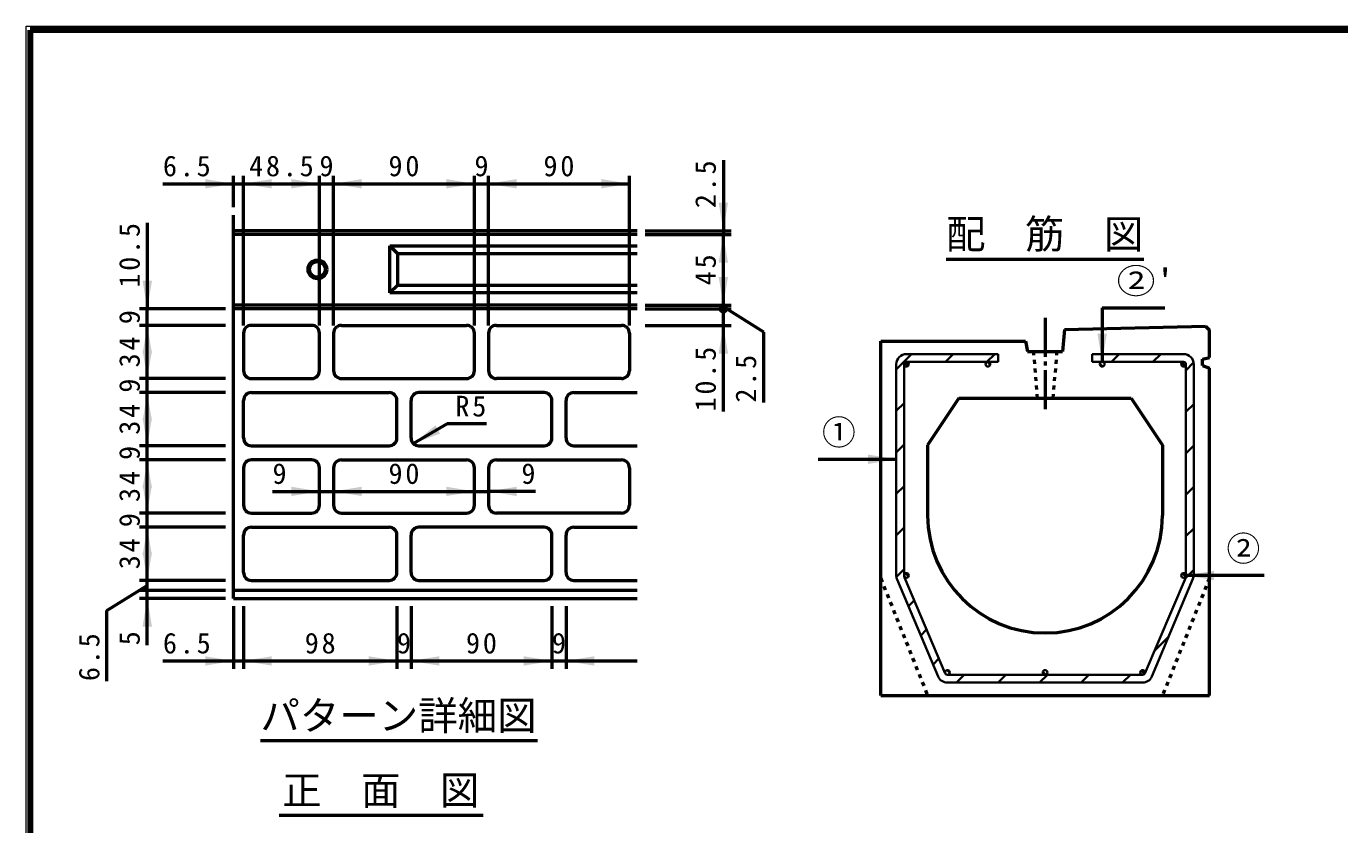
# Model space of a CAD drawing. Units: millimetres, scale not verified, with parts at other scales. Extents: x 100 to 4105, y 100 to 2870.
# Drawn here: x 100 to 1778, y 1849 to 2870 of the extents above; entities that cross this region are included whole.
import ezdxf
from ezdxf.enums import TextEntityAlignment as Align

# ---------------------------------------------------------------- set-up
doc = ezdxf.new("R2010")
doc.units = ezdxf.units.MM
doc.header["$LTSCALE"] = 5
doc.linetypes.add('USER1', pattern=[13.4, 10, -1.2, 1, -1.2])
doc.linetypes.add('USER2', pattern=[2.2, 1, -1.2])
doc.layers.add('V-nasSTD', color=7, linetype='Continuous', lineweight=50)
doc.styles.add('ＭＳ ゴシック', font='')
doc.styles.get('ＭＳ ゴシック').set_extended_font_data('MS Gothic')

msp = doc.modelspace()

# ---------------------------------------------------------------- hatches: boundary and pattern name
at = {"layer": 'V-nasSTD'}
for points in [[(328.59, 2662.66), (364.59, 2668.66), (328.59, 2674.66)], [(413.59, 2674.66), (377.59, 2668.66), (413.59, 2662.66)], [(438.59, 2662.66), (474.59, 2668.66), (438.59, 2674.66)], [(528.59, 2674.66), (492.59, 2668.66), (528.59, 2662.66)], [(636.59, 2662.66), (672.59, 2668.66), (636.59, 2674.66)], [(726.59, 2674.66), (690.59, 2668.66), (726.59, 2662.66)], [(834.59, 2662.66), (870.59, 2668.66), (834.59, 2674.66)], [(984.59, 2644.66), (990.59, 2608.66), (996.59, 2644.66)], [(996.59, 2567.66), (990.59, 2603.66), (984.59, 2567.66)], [(248.59, 2544.66), (254.59, 2508.66), (260.59, 2544.66)], [(984.59, 2549.66), (990.59, 2513.66), (996.59, 2549.66)], [(260.59, 2451.66), (254.59, 2487.66), (248.59, 2451.66)], [(996.59, 2451.66), (990.59, 2487.66), (984.59, 2451.66)], [(1480.594, 2476.94), (1474.594, 2440.94), (1468.594, 2476.94)], [(248.59, 2455.66), (254.59, 2419.66), (260.59, 2455.66)], [(260.59, 2365.66), (254.59, 2401.66), (248.59, 2365.66)], [(248.59, 2369.66), (254.59, 2333.66), (260.59, 2369.66)], [(622.696, 2359.785), (594.519, 2336.589), (628.696, 2349.392)], [(1175.594, 2310.525), (1211.594, 2316.525), (1175.594, 2322.525)], [(260.59, 2279.66), (254.59, 2315.66), (248.59, 2279.66)], [(248.59, 2283.66), (254.59, 2247.66), (260.59, 2283.66)], [(438.59, 2269.402), (474.59, 2275.402), (438.59, 2281.402)], [(528.59, 2281.402), (492.59, 2275.402), (528.59, 2269.402)], [(636.59, 2269.402), (672.59, 2275.402), (636.59, 2281.402)], [(726.59, 2281.402), (690.59, 2275.402), (726.59, 2269.402)], [(260.59, 2193.66), (254.59, 2229.66), (248.59, 2193.66)], [(248.59, 2197.66), (254.59, 2161.66), (260.59, 2197.66)], [(1617.594, 2161.94), (1581.594, 2167.94), (1617.594, 2173.94)], [(260.59, 2102.66), (254.59, 2138.66), (248.59, 2102.66)], [(328.59, 2052.66), (364.59, 2058.66), (328.59, 2064.66)], [(413.59, 2064.66), (377.59, 2058.66), (413.59, 2052.66)], [(537.59, 2052.66), (573.59, 2058.66), (537.59, 2064.66)], [(627.59, 2064.66), (591.59, 2058.66), (627.59, 2052.66)], [(735.59, 2052.66), (771.59, 2058.66), (735.59, 2064.66)], [(825.59, 2064.66), (789.59, 2058.66), (825.59, 2052.66)]]:
    msp.add_hatch(color=256, dxfattribs=at).paths.add_polyline_path(points)

# ---------------------------------------------------------------- linework, layer by layer
at = {"layer": 'V-nasSTD', "lineweight": 100}
for p, q in [((105, 2865), (105, 105)), ((4100, 2865), (105, 2865))]:
    msp.add_line(p, q, dxfattribs=at)
at = {"layer": 'V-nasSTD'}
for p, q in [((990.59, 2698.66), (990.59, 2608.66)), ((274.59, 2668.66), (364.59, 2668.66)), ((364.59, 2638.66), (364.59, 2678.66)), ((364.59, 2668.66), (377.59, 2668.66)), ((377.59, 2487.66), (377.59, 2678.66)), ((377.59, 2668.66), (474.59, 2668.66)), ((474.59, 2487.66), (474.59, 2678.66)), ((474.59, 2668.66), (492.59, 2668.66)), ((492.59, 2487.66), (492.59, 2678.66)), ((492.59, 2668.66), (672.59, 2668.66)), ((672.59, 2487.66), (672.59, 2678.66)), ((672.59, 2668.66), (690.59, 2668.66)), ((690.59, 2487.66), (690.59, 2678.66)), ((690.59, 2668.66), (870.59, 2668.66)), ((870.59, 2487.66), (870.59, 2678.66)), ((254.59, 2618.66), (254.59, 2508.66)), ((364.59, 2138.66), (364.59, 2628.66)), ((880.59, 2608.66), (364.59, 2608.66)), ((880.59, 2603.66), (364.59, 2603.66)), ((890.59, 2608.66), (1000.59, 2608.66)), ((890.59, 2603.66), (1000.59, 2603.66)), ((990.59, 2608.66), (990.59, 2603.66)), ((990.59, 2513.66), (990.59, 2603.66)), ((564.59, 2529.16), (564.59, 2589.16)), ((574.59, 2579.16), (564.59, 2589.16)), ((564.59, 2589.16), (880.59, 2589.16)), ((574.59, 2539.16), (574.59, 2579.16)), ((880.59, 2579.16), (574.59, 2579.16)), ((1275.191, 2572.44), (1527.997, 2572.44)), ((574.59, 2539.16), (564.59, 2529.16)), ((574.59, 2539.16), (880.59, 2539.16)), ((880.59, 2529.16), (564.59, 2529.16)), ((354.59, 2508.66), (244.59, 2508.66)), ((254.59, 2487.66), (254.59, 2508.66)), ((880.59, 2513.66), (364.59, 2513.66)), ((880.59, 2508.66), (364.59, 2508.66)), ((890.59, 2513.66), (1000.59, 2513.66)), ((890.59, 2508.66), (1000.59, 2508.66)), ((990.59, 2508.66), (990.59, 2513.66)), ((1042.125, 2478.943), (990.59, 2511.16)), ((990.59, 2487.66), (990.59, 2508.66)), ((1474.594, 2509.94), (1554.594, 2509.94)), ((1474.594, 2509.94), (1474.594, 2440.94)), ((354.59, 2487.66), (244.59, 2487.66)), ((254.59, 2419.66), (254.59, 2487.66)), ((464.59, 2487.66), (387.59, 2487.66)), ((502.59, 2487.66), (662.59, 2487.66)), ((700.59, 2487.66), (860.59, 2487.66)), ((890.59, 2487.66), (1000.59, 2487.66)), ((990.59, 2377.66), (990.59, 2487.66)), ((1426.594, 2482.44), (1606.594, 2486.44)), ((1606.594, 2486.44), (1611.594, 2481.44)), ((377.59, 2477.66), (377.59, 2429.66)), ((474.59, 2429.66), (474.59, 2477.66)), ((492.59, 2477.66), (492.59, 2429.66)), ((672.59, 2429.66), (672.59, 2477.66)), ((690.59, 2477.66), (690.59, 2429.66)), ((870.59, 2477.66), (870.59, 2429.66)), ((1042.125, 2388.943), (1042.125, 2478.943)), ((1191.594, 2014.44), (1191.594, 2467.44)), ((1191.594, 2467.44), (1376.594, 2467.44)), ((1376.594, 2467.44), (1379.094, 2454.44)), ((1426.594, 2482.44), (1424.094, 2454.44)), ((1611.594, 2446.455), (1611.594, 2481.44)), ((1379.094, 2454.44), (1424.094, 2454.44)), ((1602.594, 2444.44), (1611.594, 2446.455)), ((1602.594, 2436.44), (1602.594, 2444.44)), ((1602.594, 2436.44), (1611.594, 2433.082)), ((354.59, 2419.66), (244.59, 2419.66)), ((254.59, 2401.66), (254.59, 2419.66)), ((387.59, 2419.66), (464.59, 2419.66)), ((502.59, 2419.66), (662.59, 2419.66)), ((860.59, 2419.66), (700.59, 2419.66)), ((1611.594, 2014.44), (1611.594, 2433.082)), ((354.59, 2401.66), (244.59, 2401.66)), ((254.59, 2333.66), (254.59, 2401.66)), ((387.59, 2401.66), (563.59, 2401.66)), ((761.59, 2401.66), (601.59, 2401.66)), ((799.59, 2401.66), (880.59, 2401.66)), ((377.59, 2343.66), (377.59, 2391.66)), ((573.59, 2343.66), (573.59, 2391.66)), ((591.59, 2343.66), (591.59, 2391.66)), ((771.59, 2343.66), (771.59, 2391.66)), ((789.59, 2343.66), (789.59, 2391.66)), ((1291.594, 2394.44), (1251.594, 2334.44)), ((1291.594, 2394.44), (1511.594, 2394.44)), ((1511.594, 2394.44), (1551.594, 2334.44)), ((637.82, 2361.589), (594.519, 2336.589)), ((687.82, 2361.589), (637.82, 2361.589)), ((354.59, 2333.66), (244.59, 2333.66)), ((254.59, 2315.66), (254.59, 2333.66)), ((387.59, 2333.66), (563.59, 2333.66)), ((601.59, 2333.66), (761.59, 2333.66)), ((799.59, 2333.66), (880.59, 2333.66)), ((1251.594, 2334.44), (1251.594, 2244.44)), ((1551.594, 2334.44), (1551.594, 2244.44)), ((1111.594, 2316.525), (1211.594, 2316.525)), ((354.59, 2315.66), (244.59, 2315.66)), ((254.59, 2247.66), (254.59, 2315.66)), ((377.59, 2305.66), (377.59, 2257.66)), ((464.59, 2315.66), (387.59, 2315.66)), ((474.59, 2257.66), (474.59, 2305.66)), ((492.59, 2305.66), (492.59, 2257.66)), ((502.59, 2315.66), (662.59, 2315.66)), ((672.59, 2257.66), (672.59, 2305.66)), ((690.59, 2305.66), (690.59, 2257.66)), ((700.59, 2315.66), (860.59, 2315.66)), ((870.59, 2305.66), (870.59, 2257.66)), ((414.59, 2275.402), (474.59, 2275.402)), ((474.59, 2275.402), (492.59, 2275.402)), ((492.59, 2275.402), (672.59, 2275.402)), ((672.59, 2275.402), (690.59, 2275.402)), ((750.59, 2275.402), (690.59, 2275.402)), ((354.59, 2247.66), (244.59, 2247.66)), ((254.59, 2229.66), (254.59, 2247.66)), ((387.59, 2247.66), (464.59, 2247.66)), ((502.59, 2247.66), (662.59, 2247.66)), ((860.59, 2247.66), (700.59, 2247.66)), ((354.59, 2229.66), (244.59, 2229.66)), ((254.59, 2161.66), (254.59, 2229.66)), ((377.59, 2171.66), (377.59, 2219.66)), ((387.59, 2229.66), (563.59, 2229.66)), ((573.59, 2171.66), (573.59, 2219.66)), ((591.59, 2171.66), (591.59, 2219.66)), ((761.59, 2229.66), (601.59, 2229.66)), ((771.59, 2171.66), (771.59, 2219.66)), ((789.59, 2171.66), (789.59, 2219.66)), ((799.59, 2229.66), (880.59, 2229.66)), ((1681.594, 2167.94), (1581.594, 2167.94)), ((203.054, 2122.943), (254.59, 2155.16)), ((354.59, 2161.66), (244.59, 2161.66)), ((354.59, 2148.66), (244.59, 2148.66)), ((254.59, 2148.66), (254.59, 2161.66)), ((254.59, 2138.66), (254.59, 2148.66)), ((880.59, 2148.66), (364.59, 2148.66)), ((387.59, 2161.66), (563.59, 2161.66)), ((601.59, 2161.66), (761.59, 2161.66)), ((799.59, 2161.66), (880.59, 2161.66)), ((354.59, 2138.66), (244.59, 2138.66)), ((254.59, 2078.66), (254.59, 2138.66)), ((364.59, 2138.66), (880.59, 2138.66)), ((203.054, 2032.943), (203.054, 2122.943)), ((364.59, 2128.66), (364.59, 2048.66)), ((377.59, 2128.66), (377.59, 2048.66)), ((573.59, 2128.66), (573.59, 2048.66)), ((591.59, 2128.66), (591.59, 2048.66)), ((771.59, 2128.66), (771.59, 2048.66)), ((789.59, 2128.66), (789.59, 2048.66)), ((274.59, 2058.66), (364.59, 2058.66)), ((364.59, 2058.66), (377.59, 2058.66)), ((377.59, 2058.66), (573.59, 2058.66)), ((573.59, 2058.66), (591.59, 2058.66)), ((591.59, 2058.66), (771.59, 2058.66)), ((771.59, 2058.66), (789.59, 2058.66)), ((789.59, 2058.66), (880.59, 2058.66)), ((1191.594, 2014.44), (1611.594, 2014.44)), ((399.135, 1956.897), (753.145, 1956.897)), ((422.994, 1861.38), (683.801, 1861.38))]:
    msp.add_line(p, q, dxfattribs=at)
at = {"layer": 'V-nasSTD', "linetype": 'USER1'}
msp.add_line((1401.594, 2497.44), (1401.594, 2379.44), dxfattribs=at)
at = {"layer": 'V-nasSTD', "lineweight": 35}
for p, q in [((1211.594, 2431.353), (1231.181, 2450.94)), ((1341.594, 2450.94), (1224.594, 2450.94)), ((1274.214, 2440.94), (1284.214, 2450.94)), ((1327.247, 2440.94), (1337.247, 2450.94)), ((1341.594, 2450.94), (1341.594, 2440.94)), ((1461.594, 2450.94), (1461.594, 2440.94)), ((1461.594, 2450.94), (1578.594, 2450.94)), ((1486.346, 2440.94), (1496.346, 2450.94)), ((1539.379, 2440.94), (1549.379, 2450.94)), ((1211.594, 2437.94), (1211.594, 2167.641)), ((1221.594, 2437.94), (1221.594, 2166.489)), ((1222.617, 2440.196), (1226.85, 2435.963)), ((1341.594, 2440.94), (1224.594, 2440.94)), ((1327.999, 2440.88), (1331.535, 2437.345)), ((1461.594, 2440.94), (1578.594, 2440.94)), ((1471.674, 2438.627), (1475.281, 2435.02)), ((1576.391, 2439.976), (1580.63, 2435.737)), ((1581.594, 2430.122), (1591.436, 2439.964)), ((1581.594, 2437.94), (1581.594, 2166.489)), ((1591.594, 2168.559), (1591.594, 2437.94)), ((1211.594, 2378.32), (1221.594, 2388.32)), ((1581.594, 2377.089), (1591.594, 2387.089)), ((1211.594, 2325.287), (1221.594, 2335.287)), ((1581.594, 2324.056), (1591.594, 2334.056)), ((1211.594, 2272.254), (1221.594, 2282.254)), ((1581.594, 2271.023), (1591.594, 2281.023)), ((1211.594, 2219.221), (1221.594, 2229.221)), ((1581.594, 2217.99), (1591.594, 2227.99)), ((1211.668, 2166.262), (1221.594, 2176.188)), ((1274.119, 2042.763), (1221.835, 2165.312)), ((1223.414, 2170.698), (1227.352, 2166.76)), ((1529.069, 2042.763), (1581.354, 2165.312)), ((1577.116, 2170.55), (1581.205, 2166.461)), ((1580.911, 2164.274), (1591.594, 2174.957)), ((1212.621, 2162.578), (1264.924, 2038.877)), ((1590.58, 2163.525), (1538.244, 2038.906)), ((1227.003, 2128.564), (1234.37, 2135.931)), ((1242.762, 2091.291), (1250.23, 2098.758)), ((1541.448, 2071.779), (1559.725, 2090.055)), ((1258.522, 2054.017), (1266.089, 2061.584)), ((1276.487, 2046.914), (1279.853, 2043.549)), ((1276.879, 2040.94), (1526.309, 2040.94)), ((1276.897, 2030.94), (1526.259, 2030.94)), ((1288.478, 2030.94), (1298.478, 2040.94)), ((1341.511, 2030.94), (1351.511, 2040.94)), ((1394.544, 2030.94), (1404.544, 2040.94)), ((1398.742, 2044.868), (1402.523, 2041.087)), ((1447.577, 2030.94), (1457.577, 2040.94)), ((1500.61, 2030.94), (1510.61, 2040.94)), ((1524.532, 2046.357), (1528.726, 2042.163))]:
    msp.add_line(p, q, dxfattribs=at)
at = {"layer": 'V-nasSTD', "linetype": 'USER2'}
for p, q in [((1386.594, 2454.44), (1391.594, 2394.44)), ((1416.594, 2454.44), (1411.594, 2394.44)), ((1191.594, 2164.44), (1251.594, 2014.44)), ((1611.594, 2164.44), (1551.594, 2014.44))]:
    msp.add_line(p, q, dxfattribs=at)
at = {"layer": 'V-nasSTD', "lineweight": 13}
msp.add_lwpolyline([(100, 100), (100, 2870), (4105, 2870), (4105, 100)], close=True, dxfattribs=at)
at = {"layer": 'V-nasSTD'}
for centre, radius in [((471.99, 2559.16), 12), ((471.99, 2559.16), 10), ((990.59, 2508.66), 4)]:
    msp.add_circle(centre, radius, dxfattribs=at)
at = {"layer": 'V-nasSTD', "lineweight": 35}
for centre in [(1224.594, 2437.94), (1328.594, 2437.94), (1474.594, 2437.94), (1578.594, 2437.94), (1224.594, 2167.94), (1578.594, 2167.94), (1276.879, 2043.94), (1401.594, 2043.94), (1526.309, 2043.94)]:
    msp.add_circle(centre, 3, dxfattribs=at)
at = {"layer": 'V-nasSTD'}
for centre, radius, start, end in [((387.59, 2477.66), 10, 90, 180), ((464.59, 2477.66), 10, 0, 90), ((502.59, 2477.66), 10, 90, 180), ((662.59, 2477.66), 10, 0, 90), ((700.59, 2477.66), 10, 90, 180), ((860.59, 2477.66), 10, 0, 90), ((387.59, 2429.66), 10, 180, 270), ((464.59, 2429.66), 10, 270, 0), ((502.59, 2429.66), 10, 180, 270), ((662.59, 2429.66), 10, 270, 0), ((700.59, 2429.66), 10, 180, 270), ((860.59, 2429.66), 10, 270, 0), ((387.59, 2391.66), 10, 90, 180), ((563.59, 2391.66), 10, 0, 90), ((601.59, 2391.66), 10, 90, 180), ((761.59, 2391.66), 10, 0, 90), ((799.59, 2391.66), 10, 90, 180), ((387.59, 2343.66), 10, 180, 270), ((563.59, 2343.66), 10, 270, 0), ((601.59, 2343.66), 10, 180, 270), ((761.59, 2343.66), 10, 270, 0), ((799.59, 2343.66), 10, 180, 270), ((387.59, 2305.66), 10, 90, 180), ((464.59, 2305.66), 10, 0, 90), ((502.59, 2305.66), 10, 90, 180), ((662.59, 2305.66), 10, 0, 90), ((700.59, 2305.66), 10, 90, 180), ((860.59, 2305.66), 10, 0, 90), ((387.59, 2257.66), 10, 180, 270), ((464.59, 2257.66), 10, 270, 0), ((502.59, 2257.66), 10, 180, 270), ((662.59, 2257.66), 10, 270, 0), ((700.59, 2257.66), 10, 180, 270), ((860.59, 2257.66), 10, 270, 0), ((1401.594, 2244.44), 150, 180, 270), ((1401.594, 2244.44), 150, 270, 0), ((387.59, 2219.66), 10, 90, 180), ((563.59, 2219.66), 10, 0, 90), ((601.59, 2219.66), 10, 90, 180), ((761.59, 2219.66), 10, 0, 90), ((799.59, 2219.66), 10, 90, 180), ((387.59, 2171.66), 10, 180, 270), ((563.59, 2171.66), 10, 270, 0), ((601.59, 2171.66), 10, 180, 270), ((761.59, 2171.66), 10, 270, 0), ((799.59, 2171.66), 10, 180, 270)]:
    msp.add_arc(centre, radius, start, end, dxfattribs=at)
at = {"layer": 'V-nasSTD', "lineweight": 35}
for centre, radius, start, end in [((1224.594, 2437.94), 13, 90, 180), ((1578.594, 2437.94), 13, 0, 90), ((1224.594, 2437.94), 3, 90, 180), ((1224.594, 2437.94), 3, 90, 180), ((1578.594, 2437.94), 3, 0, 90), ((1578.594, 2437.94), 3, 0, 90), ((1224.594, 2167.641), 13, 180, 202.91963), ((1224.594, 2167.641), 13, 180, 202.91963), ((1224.594, 2166.489), 3, 180, 203.10504), ((1224.594, 2166.489), 3, 180, 203.10504), ((1578.594, 2166.489), 3, 336.89496, 0), ((1578.594, 2168.559), 13, 337.21925, 0), ((1578.594, 2168.559), 13, 357.27086, 0), ((1276.897, 2043.94), 13, 202.91963, 270), ((1276.879, 2043.94), 3, 203.10504, 270), ((1276.879, 2043.94), 3, 203.10504, 270), ((1276.879, 2043.94), 3, 203.10504, 270), ((1526.259, 2043.94), 13, 270, 337.21925), ((1526.309, 2043.94), 3, 270, 336.90127), ((1526.309, 2043.94), 3, 270, 336.90127), ((1526.309, 2043.94), 3, 270, 336.90127)]:
    msp.add_arc(centre, radius, start, end, dxfattribs=at)

# ---------------------------------------------------------------- texts
at = {"layer": 'V-nasSTD', "style": 'ＭＳ ゴシック'}
for s, height, p in [('9', 26.39, (474.59, 2704.66)), ('9', 26.39, (672.59, 2704.66)), ('配\u3000筋\u3000図', 36.95, (1275.191, 2622.84)), ('①', 31.67, (1116.594, 2366.725)), ('9', 26.39, (414.59, 2311.402)), ('9', 26.39, (732.59, 2311.402)), ('②', 31.67, (1633.394, 2218.14)), ('9', 26.39, (573.59, 2094.66)), ('9', 26.39, (771.59, 2094.66)), ('パターン詳細図', 36.95, (399.135, 2007.297)), ('正\u3000面\u3000図', 36.95, (426.994, 1911.78))]:
    msp.add_text(s, height=height, dxfattribs=at).set_placement(p, align=Align.TOP_LEFT)
at = {"layer": 'V-nasSTD', "style": 'ＭＳ ゴシック', "width": 1.15}
msp.add_text("②'", height=31.67, dxfattribs=at).set_placement((1492.994, 2560.14), align=Align.TOP_LEFT)
at = {"layer": 'V-nasSTD', "style": 'ＭＳ ゴシック'}
for s, p in [('9', (218.59, 2489.16)), ('9', (218.59, 2401.66)), ('9', (218.59, 2315.66)), ('9', (218.59, 2229.66)), ('5', (218.59, 2078.66))]:
    msp.add_text(s, height=26.39, rotation=90, dxfattribs=at).set_placement(p, align=Align.TOP_LEFT)
at = {"layer": 'V-nasSTD', "char_height": 26.39, "attachment_point": 1, "style": 'ＭＳ ゴシック'}
for s, insert in [('\\T1.2;6.5', (274.59, 2704.66)), ('\\T1.2;48.5', (384.69, 2704.66)), ('\\T1.2;90', (562.79, 2704.66)), ('\\T1.2;90', (760.79, 2704.66)), ('\\T1.2;R5', (648.22, 2397.589)), ('\\T1.2;90', (562.79, 2311.402)), ('\\T1.2;6.5', (274.59, 2094.66)), ('\\T1.2;98', (455.79, 2094.66)), ('\\T1.2;90', (661.79, 2094.66))]:
    msp.add_mtext(s, dxfattribs=dict(at, insert=insert))
at = {"layer": 'V-nasSTD', "char_height": 26.39, "attachment_point": 1, "rotation": 90, "style": 'ＭＳ ゴシック'}
for s, insert in [('\\T1.2;2.5', (954.59, 2637.46)), ('\\T1.2;10.5', (218.59, 2535.86)), ('\\T1.2;45', (954.59, 2538.86)), ('\\T1.2;34', (218.59, 2433.86)), ('\\T1.2;10.5', (954.59, 2377.66)), ('\\T1.2;2.5', (1006.125, 2388.943)), ('\\T1.2;34', (218.59, 2347.86)), ('\\T1.2;34', (218.59, 2261.86)), ('\\T1.2;34', (218.59, 2175.86)), ('\\T1.2;6.5', (167.054, 2032.943))]:
    msp.add_mtext(s, dxfattribs=dict(at, insert=insert))

doc.saveas('drawing.dxf')
